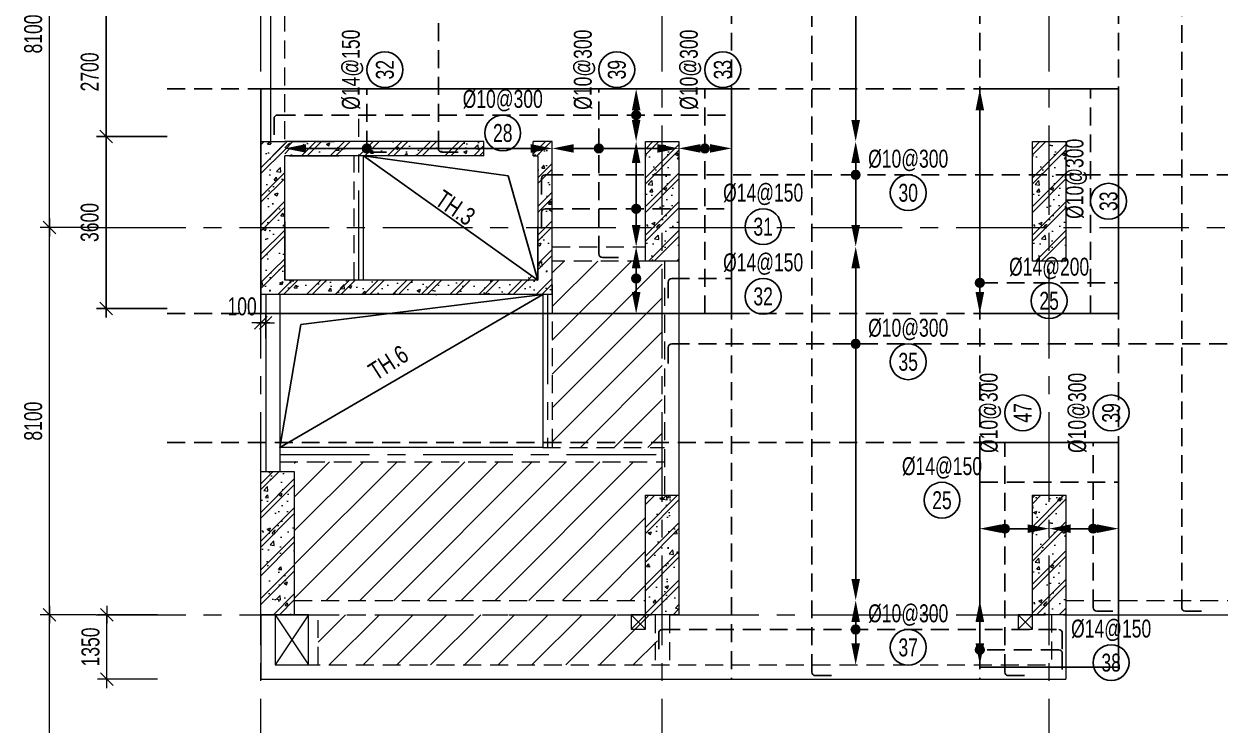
# Model space of a CAD drawing. Extents: x 475529 to 721982, y 1293854 to 1371032.
# Drawn here: x 628139 to 653178, y 1331980 to 1346649 of the extents above; entities that cross this region are included whole.
import ezdxf
from ezdxf.enums import TextEntityAlignment as Align

# ---------------------------------------------------------------- set-up
doc = ezdxf.new("R2010")
doc.units = 0
doc.header["$LTSCALE"] = 1500
doc.header["$MEASUREMENT"] = 0
doc.linetypes.add('CENTER', pattern=[2, 1.25, -0.25, 0.25, -0.25])
doc.linetypes.add('HIDDEN', pattern=[0.375, 0.25, -0.125])
doc.layers.get('Defpoints').update_dxf_attribs({"lineweight": 9})
for name, color, linetype, lineweight in [('CDC- COT', 3, 'Continuous', 0), ('CDC- DAM', 3, 'Continuous', 5), ('CDC- TRUC', 5, 'CENTER', 15), ('CDC-LKT', 2, 'CENTER', 15), ('Dim', 8, 'Continuous', 15)]:
    doc.layers.add(name, color=color, linetype=linetype, lineweight=lineweight)
for name, color, linetype in [('CHI', 1, 'Continuous'), ('KCS_CHI', 1, 'Continuous'), ('KCS_DIM', 1, 'Continuous'), ('KCS_HATCH', 253, 'Continuous'), ('KCS_HIDDEN', 8, 'HIDDEN'), ('KCS_STEEL_TOP', 4, 'HIDDEN'), ('KCS_TEXT', 2, 'Continuous'), ('KCS_TEXT_SOTHEP', 2, 'Continuous'), ('KCS_TEXT_THEP', 2, 'Continuous')]:
    doc.layers.add(name, color=color, linetype=linetype)
doc.layers.add('KCS_KHONG_IN', color=87, linetype='Continuous', plot=False)
doc.styles.add('KCS_SMTEXT', font='arial.ttf', dxfattribs={"width": 0.7})
doc.styles.add('VN simplex', font='arial.ttf', dxfattribs={"width": 0.7})
doc.dimstyles.new('DIM A1 1-150 (Time City)', dxfattribs={"dimtxt": 375, "dimasz": 1.25, "dimexe": 200, "dimexo": 0, "dimgap": 150, "dimtad": 1, "dimdec": 0, "dimzin": 13, "dimdsep": 46, "dimtxsty": 'VN simplex', "dimblk1": 'D', "dimblk2": 'D', "dimsah": 1, "dimcen": 0, "dimdle": 50, "dimclrd": 1, "dimclre": 1, "dimclrt": 2, "dimadec": 0, "dimazin": 0, "dimtfac": 1, "dimtdec": 0, "dimtix": 1, "dimtmove": 2, "dimatfit": 3, "dimldrblk": 'D', "dimfxl": 1, "dimtolj": 1, "dimtzin": 13, "dimarcsym": 0})
pattern_1 = [(45, (-207129.37, 268133.44), (-353.5534, 353.5534), [])]
pattern_2 = [(50, (-164922, -595278.5), (717.2602, -62.7521), [75, -825]), (355, (-164922, -595278.5), (-138.7513, 752.1921), [60, -660]), (100.4514, (-164862.2, -595283.7), (578.5094, 689.4395), [63.7402, -701.1421]), (46.1842, (-164922, -595078.5), (1067.241, -165.519), [112.5, -1237.5]), (96.6356, (-164833.1, -595092.3), (934.6627, 974.118), [95.6103, -1051.713]), (351.1842, (-164922, -595078.5), (934.662, 974.1186), [90, -990]), (21, (-164822, -595128.5), (596.90705, -402.6189), [75, -825]), (326, (-164822, -595128.5), (243.3153, 725.15), [60, -660]), (71.4514, (-164772.26, -595162.05), (840.2226, 322.5305), [63.7402, -701.1421]), (37.5, (-164922, -595278.5), (12.15986, 332.89385), [0, -652, 0, -670, 0, -662.5]), (7.5, (-164922, -595278.5), (263.06954, 394.4117), [0, -382, 0, -637, 0, -252.5]), (327.5, (-165145, -595278.5), (533.82244, -22.55487), [0, -250, 0, -780, 0, -1035]), (317.5, (-165245, -595278.5), (583.18617, 100.105), [0, -325, 0, -518, 0, -735]), (45, (-164922, -595278.5), (-300.5204, 300.5204), []), (45, (-164922, -595156), (-300.5204, 300.5204), [])]

# ---------------------------------------------------------------- blocks, each defined once
blk = doc.blocks.new('D')
at = {"color": 8}
blk.add_line((150, 0), (-150, 0), dxfattribs=at)
at = {"color": 3}
blk.add_line((106, 106), (-106, -106), dxfattribs=at)
blk = doc.blocks.new('*D265')
at = {"layer": 'Defpoints', "color": 0, "ltscale": 0.5, "transparency": 16777216}
for p in [(-4423, 24300), (-3448, 24300), (-3448, 16200)]:
    blk.add_point(p, dxfattribs=at)
at = {"layer": 'Dim', "color": 1, "lineweight": -2, "ltscale": 0.5, "transparency": 16777216}
for p, q in [((-3448, 24300), (-4623, 24300)), ((-4423, 16201), (-4423, 24299)), ((-3448, 16200), (-4623, 16200))]:
    blk.add_line(p, q, dxfattribs=at)
at = {"layer": 'Dim', "color": 1, "lineweight": -2, "ltscale": 0.5, "transparency": 16777216, "xscale": 1.25, "yscale": 1.25, "zscale": 1.25}
for p, rotation in [((-4423, 24300), 90), ((-4423, 16200), 270)]:
    blk.add_blockref('D', p, dxfattribs=dict(at, rotation=rotation))
at = {"layer": 'Dim', "color": 2, "ltscale": 0.5, "transparency": 16777216, "insert": (-4765, 20250), "char_height": 375, "attachment_point": 5, "rotation": 90, "style": 'VN simplex'}
blk.add_mtext('\\A1;8100', dxfattribs=at)
blk = doc.blocks.new('*D266')
at = {"layer": 'Defpoints', "color": 0, "ltscale": 0.5, "transparency": 16777216}
for p in [(-4423, 32400), (-3448, 32400), (-3448, 24300)]:
    blk.add_point(p, dxfattribs=at)
at = {"layer": 'Dim', "color": 1, "lineweight": -2, "ltscale": 0.5, "transparency": 16777216}
for p, q in [((-3448, 32400), (-4623, 32400)), ((-4423, 24301), (-4423, 32399)), ((-3448, 24300), (-4623, 24300))]:
    blk.add_line(p, q, dxfattribs=at)
at = {"layer": 'Dim', "color": 1, "lineweight": -2, "ltscale": 0.5, "transparency": 16777216, "xscale": 1.25, "yscale": 1.25, "zscale": 1.25}
for p, rotation in [((-4423, 32400), 90), ((-4423, 24300), 270)]:
    blk.add_blockref('D', p, dxfattribs=dict(at, rotation=rotation))
at = {"layer": 'Dim', "color": 2, "ltscale": 0.5, "transparency": 16777216, "insert": (-4765, 28350), "char_height": 375, "attachment_point": 5, "rotation": 90, "style": 'VN simplex'}
blk.add_mtext('\\A1;8100', dxfattribs=at)
blk = doc.blocks.new('*D267')
at = {"layer": 'Defpoints', "color": 0, "ltscale": 0.5, "transparency": 16777216}
for p in [(-4423, 40500), (-3448, 40500), (-3448, 32400)]:
    blk.add_point(p, dxfattribs=at)
at = {"layer": 'Dim', "color": 1, "lineweight": -2, "ltscale": 0.5, "transparency": 16777216}
for p, q in [((-3448, 40500), (-4623, 40500)), ((-4423, 32401), (-4423, 40499)), ((-3448, 32400), (-4623, 32400))]:
    blk.add_line(p, q, dxfattribs=at)
at = {"layer": 'Dim', "color": 1, "lineweight": -2, "ltscale": 0.5, "transparency": 16777216, "xscale": 1.25, "yscale": 1.25, "zscale": 1.25}
for p, rotation in [((-4423, 40500), 90), ((-4423, 32400), 270)]:
    blk.add_blockref('D', p, dxfattribs=dict(at, rotation=rotation))
at = {"layer": 'Dim', "color": 2, "ltscale": 0.5, "transparency": 16777216, "insert": (-4765, 36450), "char_height": 375, "attachment_point": 5, "rotation": 90, "style": 'VN simplex'}
blk.add_mtext('\\A1;8100', dxfattribs=at)
blk = doc.blocks.new('*D258')
at = {"layer": 'Defpoints', "color": 0, "ltscale": 0.5, "transparency": 16777216}
for p in [(-3223, 24300), (-2167, 24300), (-2167, 22950)]:
    blk.add_point(p, dxfattribs=at)
at = {"layer": 'Dim', "color": 1, "lineweight": -2, "ltscale": 0.5, "transparency": 16777216}
for p, q in [((-2167, 24300), (-3423, 24300)), ((-3223, 22951), (-3223, 24299)), ((-2167, 22950), (-3423, 22950))]:
    blk.add_line(p, q, dxfattribs=at)
at = {"layer": 'Dim', "color": 1, "lineweight": -2, "ltscale": 0.5, "transparency": 16777216, "xscale": 1.25, "yscale": 1.25, "zscale": 1.25}
for p, rotation in [((-3223, 24300), 90), ((-3223, 22950), 270)]:
    blk.add_blockref('D', p, dxfattribs=dict(at, rotation=rotation))
at = {"layer": 'Dim', "color": 2, "ltscale": 0.5, "transparency": 16777216, "insert": (-3565, 23625), "char_height": 375, "attachment_point": 5, "rotation": 90, "style": 'VN simplex'}
blk.add_mtext('\\A1;1350', dxfattribs=at)
blk = doc.blocks.new('*D246')
at = {"layer": 'Defpoints', "color": 0, "ltscale": 0.5, "transparency": 16777216}
for p in [(100, 30408), (0, 30081), (100, 30081)]:
    blk.add_point(p, dxfattribs=at)
at = {"layer": 'Dim', "color": 1, "lineweight": -2, "ltscale": 0.5, "transparency": 16777216}
for p, q in [((0, 30081), (0, 30608)), ((100, 30081), (100, 30608)), ((-1, 30408), (-2, 30408)), ((0, 30408), (100, 30408)), ((101, 30408), (102, 30408))]:
    blk.add_line(p, q, dxfattribs=at)
at = {"layer": 'Dim', "color": 1, "lineweight": -2, "ltscale": 0.5, "transparency": 16777216, "xscale": 1.25, "yscale": 1.25, "zscale": 1.25}
blk.add_blockref('D', (0, 30408), dxfattribs=at)
at = {"layer": 'Dim', "color": 1, "lineweight": -2, "ltscale": 0.5, "transparency": 16777216, "xscale": 1.25, "yscale": 1.25, "zscale": 1.25, "rotation": 180}
blk.add_blockref('D', (100, 30408), dxfattribs=at)
at = {"layer": 'Dim', "color": 2, "ltscale": 0.5, "transparency": 16777216, "insert": (-393, 30749), "char_height": 375, "attachment_point": 5, "style": 'VN simplex'}
blk.add_mtext('\\A1;100', dxfattribs=at)
blk = doc.blocks.new('cot vach loi tang 3 new')
at = {"layer": 'CDC- COT'}
h = blk.add_hatch(dxfattribs=at)
h.set_pattern_fill('BT-01', color=8, scale=100, pattern_type=2)
h.set_pattern_definition(pattern_2)
h.paths.add_polyline_path([(42207, -243243), (42707, -243243), (42707, -241643), (42207, -241643)])
h.paths.add_polyline_path([(47907, -241643), (47907, -241943), (48007, -241943), (48007, -243423), (48307, -243423), (48307, -241643)])
h.paths.add_polyline_path([(46877, -241943), (46877, -241643), (44037, -241643), (44037, -241943)])
h = blk.add_hatch(dxfattribs=at)
h.set_pattern_fill('BT-01', color=8, scale=100, pattern_type=2)
h.set_pattern_definition(pattern_2)
h.paths.add_polyline_path([(42207, -244343), (42707, -244343), (42707, -241643), (42207, -241643)])
h.paths.add_polyline_path([(47907, -241643), (47907, -241943), (48007, -241943), (48007, -244543), (48307, -244543), (48307, -241643)])
h.paths.add_polyline_path([(46877, -241943), (46877, -241643), (42704, -241643), (42707, -241943)])
h = blk.add_hatch(dxfattribs=at)
h.set_pattern_fill('BT-01', color=8, scale=100, pattern_type=2)
h.set_pattern_definition([(50, (-47282.5, -7709.5), (717.2602, -62.7521), [75, -825]), (355, (-47282.5, -7709.5), (-138.7513, 752.1921), [60, -660]), (100.4514, (-47222.7, -7714.7), (578.5094, 689.4395), [63.7402, -701.1421]), (46.1842, (-47282.5, -7509.5), (1067.241, -165.519), [112.5, -1237.5]), (96.6356, (-47193.6, -7523.3), (934.6627, 974.118), [95.6103, -1051.713]), (351.1842, (-47282.5, -7509.5), (934.662, 974.1186), [90, -990]), (21, (-47182.5, -7559.5), (596.907, -402.6189), [75, -825]), (326, (-47182.5, -7559.5), (243.3153, 725.15), [60, -660]), (71.4514, (-47132.76, -7593.05), (840.2226, 322.5305), [63.7402, -701.1421]), (37.5, (-47282.5, -7709.5), (12.15986, 332.89385), [0, -652, 0, -670, 0, -662.5]), (7.5, (-47282.5, -7709.5), (263.06954, 394.4117), [0, -382, 0, -637, 0, -252.5]), (327.5, (-47505.5, -7709.5), (533.82244, -22.55487), [0, -250, 0, -780, 0, -1035]), (317.5, (-47605.5, -7709.5), (583.1862, 100.105), [0, -325, 0, -518, 0, -735]), (45, (-47282.5, -7709.5), (-300.5204, 300.5204), []), (45, (-47282.5, -7587), (-300.5204, 300.5204), [])])
h.paths.add_polyline_path([(42807, -241643), (42707, -241643), (42707, -241943), (42807, -241943)])
h = blk.add_hatch(dxfattribs=at)
h.set_pattern_fill('BT-01', color=8, scale=100, pattern_type=2)
h.set_pattern_definition([(50, (-156872, -588878.5), (717.2602, -62.7521), [75, -825]), (355, (-156872, -588878.5), (-138.7513, 752.1921), [60, -660]), (100.4514, (-156812.2, -588883.7), (578.5094, 689.4395), [63.7402, -701.1421]), (46.1842, (-156872, -588678.5), (1067.241, -165.519), [112.5, -1237.5]), (96.6356, (-156783.1, -588692.3), (934.6627, 974.118), [95.6103, -1051.713]), (351.1842, (-156872, -588678.5), (934.662, 974.1186), [90, -990]), (21, (-156772, -588728.5), (596.90705, -402.6189), [75, -825]), (326, (-156772, -588728.5), (243.3153, 725.15), [60, -660]), (71.4514, (-156722.26, -588762.05), (840.2226, 322.5305), [63.7402, -701.1421]), (37.5, (-156872, -588878.5), (12.15986, 332.89385), [0, -652, 0, -670, 0, -662.5]), (7.5, (-156872, -588878.5), (263.06954, 394.4117), [0, -382, 0, -637, 0, -252.5]), (327.5, (-157095, -588878.5), (533.82244, -22.55487), [0, -250, 0, -780, 0, -1035]), (317.5, (-157195, -588878.5), (583.18617, 100.105), [0, -325, 0, -518, 0, -735]), (45, (-156872, -588878.5), (-300.5204, 300.5204), []), (45, (-156872, -588756), (-300.5204, 300.5204), [])])
h.paths.add_polyline_path([(50257, -241643), (50957, -241643), (50957, -244143), (50257, -244143)])
h = blk.add_hatch(dxfattribs=at)
h.set_pattern_fill('BT-01', color=8, scale=100, pattern_type=2)
h.set_pattern_definition([(50, (-148772, -588878.5), (717.2602, -62.7521), [75, -825]), (355, (-148772, -588878.5), (-138.7513, 752.1921), [60, -660]), (100.4514, (-148712.2, -588883.7), (578.5094, 689.4395), [63.7402, -701.1421]), (46.1842, (-148772, -588678.5), (1067.241, -165.519), [112.5, -1237.5]), (96.6356, (-148683.1, -588692.3), (934.6627, 974.118), [95.6103, -1051.713]), (351.1842, (-148772, -588678.5), (934.662, 974.1186), [90, -990]), (21, (-148672, -588728.5), (596.90705, -402.6189), [75, -825]), (326, (-148672, -588728.5), (243.3153, 725.15), [60, -660]), (71.4514, (-148622.26, -588762.05), (840.2226, 322.5305), [63.7402, -701.1421]), (37.5, (-148772, -588878.5), (12.15986, 332.89385), [0, -652, 0, -670, 0, -662.5]), (7.5, (-148772, -588878.5), (263.06954, 394.4117), [0, -382, 0, -637, 0, -252.5]), (327.5, (-148995, -588878.5), (533.82244, -22.55487), [0, -250, 0, -780, 0, -1035]), (317.5, (-149095, -588878.5), (583.18617, 100.105), [0, -325, 0, -518, 0, -735]), (45, (-148772, -588878.5), (-300.5204, 300.5204), []), (45, (-148772, -588756), (-300.5204, 300.5204), [])])
h.paths.add_polyline_path([(58357, -241643), (59057, -241643), (59057, -244143), (58357, -244143)])
h = blk.add_hatch(dxfattribs=at)
h.set_pattern_fill('BT-01', color=8, scale=100, pattern_type=2)
h.set_pattern_definition(pattern_2)
h.paths.add_polyline_path([(42707, -244343), (42207, -244343), (42207, -244843), (48307, -244843), (48307, -244463), (47807, -244463), (47807, -244543), (42707, -244543)])
h = blk.add_hatch(dxfattribs=at)
h.set_pattern_fill('BT-01', color=8, scale=100, pattern_type=2)
h.set_pattern_definition(pattern_2)
h.paths.add_polyline_path([(42707, -244343), (42207, -244343), (42207, -244843), (48307, -244843), (48307, -244463), (47807, -244463), (47807, -244543), (42707, -244543)])
h = blk.add_hatch(dxfattribs=at)
h.set_pattern_fill('BT-01', color=8, scale=100, pattern_type=2)
h.set_pattern_definition(pattern_2)
h.paths.add_polyline_path([(42207, -248543), (42907, -248543), (42907, -251543), (42207, -251543)])
h = blk.add_hatch(dxfattribs=at)
h.set_pattern_fill('BT-01', color=8, scale=100, pattern_type=2)
h.set_pattern_definition([(50, (-164972, -595278.5), (717.2602, -62.7521), [75, -825]), (355, (-164972, -595278.5), (-138.7513, 752.1921), [60, -660]), (100.4514, (-164912.2, -595283.7), (578.5094, 689.4395), [63.7402, -701.1421]), (46.1842, (-164972, -595078.5), (1067.241, -165.519), [112.5, -1237.5]), (96.6356, (-164883.1, -595092.3), (934.6627, 974.118), [95.6103, -1051.713]), (351.1842, (-164972, -595078.5), (934.662, 974.1186), [90, -990]), (21, (-164872, -595128.5), (596.90705, -402.6189), [75, -825]), (326, (-164872, -595128.5), (243.3153, 725.15), [60, -660]), (71.4514, (-164822.26, -595162.05), (840.2226, 322.5305), [63.7402, -701.1421]), (37.5, (-164972, -595278.5), (12.15986, 332.89385), [0, -652, 0, -670, 0, -662.5]), (7.5, (-164972, -595278.5), (263.06954, 394.4117), [0, -382, 0, -637, 0, -252.5]), (327.5, (-165195, -595278.5), (533.82244, -22.55487), [0, -250, 0, -780, 0, -1035]), (317.5, (-165295, -595278.5), (583.18617, 100.105), [0, -325, 0, -518, 0, -735]), (45, (-164972, -595278.5), (-300.5204, 300.5204), []), (45, (-164972, -595156), (-300.5204, 300.5204), [])])
h.paths.add_polyline_path([(50257, -249043), (50957, -249043), (50957, -251543), (50257, -251543)])
h = blk.add_hatch(dxfattribs=at)
h.set_pattern_fill('BT-01', color=8, scale=100, pattern_type=2)
h.set_pattern_definition([(50, (-148772, -596778.5), (717.2602, -62.7521), [75, -825]), (355, (-148772, -596778.5), (-138.7513, 752.1921), [60, -660]), (100.4514, (-148712.2, -596783.7), (578.5094, 689.4395), [63.7402, -701.1421]), (46.1842, (-148772, -596578.5), (1067.241, -165.519), [112.5, -1237.5]), (96.6356, (-148683.1, -596592.3), (934.6627, 974.118), [95.6103, -1051.713]), (351.1842, (-148772, -596578.5), (934.662, 974.1186), [90, -990]), (21, (-148672, -596628.5), (596.90705, -402.6189), [75, -825]), (326, (-148672, -596628.5), (243.3153, 725.15), [60, -660]), (71.4514, (-148622.26, -596662.05), (840.2226, 322.5305), [63.7402, -701.1421]), (37.5, (-148772, -596778.5), (12.15986, 332.89385), [0, -652, 0, -670, 0, -662.5]), (7.5, (-148772, -596778.5), (263.06954, 394.4117), [0, -382, 0, -637, 0, -252.5]), (327.5, (-148995, -596778.5), (533.82244, -22.55487), [0, -250, 0, -780, 0, -1035]), (317.5, (-149095, -596778.5), (583.18617, 100.105), [0, -325, 0, -518, 0, -735]), (45, (-148772, -596778.5), (-300.5204, 300.5204), []), (45, (-148772, -596656), (-300.5204, 300.5204), [])])
h.paths.add_polyline_path([(58357, -249043), (59057, -249043), (59057, -251543), (58357, -251543)])
for p, q in [((42207, -241643), (42707, -241643)), ((42207, -241643), (42207, -244343)), ((46877, -241643), (42707, -241643)), ((46877, -241943), (46877, -241643)), ((47907, -241943), (47907, -241643)), ((42707, -244343), (42707, -241943)), ((46877, -241943), (42707, -241943)), ((48007, -244463), (48007, -244543)), ((48007, -244463), (48007, -244543)), ((48307, -244843), (48307, -244463)), ((48307, -244843), (48307, -244463))]:
    blk.add_line(p, q, dxfattribs=at)
for points in [[(48307, -244543), (48307, -241643), (47907, -241643)], [(42707, -244343), (42707, -241943)], [(47907, -241943), (48007, -241943), (48007, -244543)], [(48307, -244643), (48307, -244843), (48007, -244843), (42807, -244843), (42207, -244843), (42207, -244343)], [(48007, -244463), (48007, -244543), (42707, -244543), (42707, -244343)], [(42707, -244343), (42707, -244543)]]:
    blk.add_lwpolyline(points, dxfattribs=at)
for points in [[(50257, -241643), (50957, -241643), (50957, -244143), (50257, -244143)], [(58357, -241643), (59057, -241643), (59057, -244143), (58357, -244143)], [(42207, -248543), (42907, -248543), (42907, -251543), (42207, -251543)], [(50257, -249043), (50957, -249043), (50957, -251543), (50257, -251543)], [(58357, -249043), (59057, -249043), (59057, -251543), (58357, -251543)]]:
    blk.add_lwpolyline(points, close=True, dxfattribs=at)
blk = doc.blocks.new('KCS_MuiTenRaiThep')
blk.add_lwpolyline([(0, 0, 0, 1.2, 0), (3, 0, 1.2, 1.2, 0)], format="xyseb")
blk = doc.blocks.new('KCS_ChamRaiThep')
h = blk.add_hatch(color=256)
h.dxf.hatch_style = 1
h.paths.add_polyline_path([(0.6, 0, 1), (-0.6, 0, 1)])
blk.add_circle((0, 0), 0.6)
blk = doc.blocks.new('*D28')
at = {"layer": 'Defpoints', "color": 0, "transparency": 16777216}
for p in [(631141, 1346995), (629859, 1344295), (631141, 1344295)]:
    blk.add_point(p, dxfattribs=at)
at = {"layer": 'KCS_DIM', "color": 1, "lineweight": -2, "transparency": 16777216}
for p, q in [((631141, 1346995), (629659, 1346995)), ((629859, 1346994), (629859, 1344296)), ((631141, 1344295), (629659, 1344295))]:
    blk.add_line(p, q, dxfattribs=at)
at = {"layer": 'KCS_DIM', "color": 1, "lineweight": -2, "transparency": 16777216, "xscale": 1.25, "yscale": 1.25, "zscale": 1.25}
for p, rotation in [((629859, 1346995), 90), ((629859, 1344295), 270)]:
    blk.add_blockref('D', p, dxfattribs=dict(at, rotation=rotation))
at = {"layer": 'KCS_DIM', "color": 2, "transparency": 16777216, "insert": (629518, 1345645), "char_height": 375, "attachment_point": 5, "rotation": 90, "style": 'VN simplex'}
blk.add_mtext('\\A1;2700', dxfattribs=at)
blk = doc.blocks.new('*D29')
at = {"layer": 'Defpoints', "color": 0, "transparency": 16777216}
for p in [(631141, 1344295), (629859, 1340695), (631141, 1340695)]:
    blk.add_point(p, dxfattribs=at)
at = {"layer": 'KCS_DIM', "color": 1, "lineweight": -2, "transparency": 16777216}
for p, q in [((631141, 1344295), (629659, 1344295)), ((629859, 1344294), (629859, 1340696)), ((631141, 1340695), (629659, 1340695))]:
    blk.add_line(p, q, dxfattribs=at)
at = {"layer": 'KCS_DIM', "color": 1, "lineweight": -2, "transparency": 16777216, "xscale": 1.25, "yscale": 1.25, "zscale": 1.25}
for p, rotation in [((629859, 1344295), 90), ((629859, 1340695), 270)]:
    blk.add_blockref('D', p, dxfattribs=dict(at, rotation=rotation))
at = {"layer": 'KCS_DIM', "color": 2, "transparency": 16777216, "insert": (629517, 1342495), "char_height": 375, "attachment_point": 5, "rotation": 90, "style": 'VN simplex'}
blk.add_mtext('\\A1;3600', dxfattribs=at)
blk = doc.blocks.new('MBT04')
at = {"layer": 'KCS_HATCH'}
h = blk.add_hatch(dxfattribs=at)
h.set_pattern_fill('ANSI31', color=164, scale=4000)
h.set_pattern_definition(pattern_1)
h.paths.add_polyline_path([(8050, 26800), (8400, 26800), (8400, 27500), (700, 27500), (700, 24600), (8050, 24600)])
h.paths.add_polyline_path([(8515.3, 28045), (8515.3, 30278.1), (7777.8, 30278.1), (7777.8, 28045)], flags=9)
h.paths.add_polyline_path([(4863, 25474.4), (4863, 26477.7), (4090.2, 26477.7), (4090.2, 25474.4)], flags=24)
h.paths.add_polyline_path([(5955.7, 25501.9), (7752.3, 25501.9), (7752.3, 26239.3), (5955.7, 26239.3)], flags=24)
h.paths.add_polyline_path([(6467.6, 26372.8), (7266.5, 26372.8), (7266.5, 26935.3), (6467.6, 26935.3)], flags=24)
h.paths.add_polyline_path([(6100, 31700), (6100, 27800), (8400, 27800), (8400, 31700)])
h = blk.add_hatch(dxfattribs=at)
h.set_pattern_fill('ANSI31', color=164, scale=4000)
h.set_pattern_definition(pattern_1)
edge = h.paths.add_edge_path()
edge.add_line((8300, 24300), (300, 24300))
edge.add_line((1200, 24300), (1200, 23250))
edge.add_line((1200, 23250), (8300, 23250))
edge.add_line((8300, 23250), (8300, 24300))
h.paths.add_polyline_path([(10977, 24300), (13210.1, 24300), (13210.1, 24299.2), (10977, 24299.2)])
at = {"layer": 'CDC- DAM'}
for p, q in [((200, 38000), (200, 34200)), ((600, 33900), (1630, 33900)), ((2150, 31300), (2150, 33900)), ((500, 32530), (500, 31500)), ((5800, 31380), (5800, 32420)), ((6100, 31380), (6100, 32400)), ((8750, 31700), (8750, 26800)), ((100, 31000), (100, 27300)), ((400, 31000), (400, 27300)), ((5900, 31000), (5900, 27800)), ((5900, 27800), (400, 27800)), ((0, 24300), (0, 22950)), ((1000, 23250), (1000, 24300)), ((16850, 24300), (16850, 22950)), ((0, 22950), (16850, 22950))]:
    blk.add_line(p, q, dxfattribs=at)
at = {"layer": 'CDC- DAM', "linetype": 'HIDDEN'}
for p, q in [((600, 34200), (1630, 34200)), ((1950, 31300), (1950, 33900)), ((6100, 32000), (8050, 32000)), ((8050, 31700), (6100, 31700)), ((8450, 31700), (8450, 26800)), ((6100, 31000), (6100, 27800)), ((5900, 27800), (8450, 27800)), ((400, 27500), (8450, 27500)), ((300, 24300), (300, 23250)), ((700, 24300), (8050, 24300)), ((1200, 23250), (1200, 24300)), ((8251.5, 24287.9), (8251.5, 23250)), ((8551.5, 24287.9), (8551.5, 23250)), ((16550, 24300), (16550, 23250)), ((300, 23250), (16550, 23250))]:
    blk.add_line(p, q, dxfattribs=at)
for points in [[(496.5, 38000), (496.5, 34200)], [(700, 24600), (8050, 24600)], [(16850, 24600), (24300, 24600)]]:
    blk.add_lwpolyline(points, dxfattribs=at)
at = {"layer": 'CDC- DAM'}
blk.add_lwpolyline([(16850, 24300), (24300, 24300)], dxfattribs=at)
at = {"layer": 'CDC- TRUC'}
for p, q in [((0, -3337), (0, 53023.7)), ((8400, -3337), (8400, 53023.7)), ((16500, -3337), (16500, 53023.7)), ((2050, 31300), (2050, 34675.1)), ((-3448.4, 32400), (62778.1, 32400)), ((6000, 31000), (6000, 27800)), ((400, 27650), (8450, 27650)), ((-3448.4, 24300), (62778.1, 24300))]:
    blk.add_line(p, q, dxfattribs=at)
at = {"layer": 'CDC-LKT', "color": 1}
for p, q in [((300, 24300), (1000, 23250)), ((1000, 24300), (300, 23250)), ((7750, 24300), (8050, 24000)), ((8050, 24300), (7750, 24000)), ((15850, 24300), (16150, 24000)), ((16150, 24300), (15850, 24000))]:
    blk.add_line(p, q, dxfattribs=at)
at = {"layer": 'CDC-LKT', "linetype": 'Continuous'}
for points in [[(300, 23250), (1000, 23250), (1000, 24300), (300, 24300)], [(7750, 24000), (8050, 24000), (8050, 24300), (7750, 24300)], [(15850, 24000), (16150, 24000), (16150, 24300), (15850, 24300)]]:
    blk.add_lwpolyline(points, close=True, dxfattribs=at)
at = {"layer": 'CHI', "color": 1}
for p, q in [((5177.7, 33481.9), (2150, 33900)), ((5800, 31300), (2150, 33900)), ((5800, 31300), (5177.7, 33481.9)), ((400, 27800), (5900, 31000)), ((5900, 31000), (836.6, 30368.4)), ((836.6, 30368.4), (400, 27800))]:
    blk.add_line(p, q, dxfattribs=at)
blk.add_blockref('cot vach loi tang 3 new', (-42207.4, 275842.2))
at = {"layer": 'KCS_TEXT', "color": 2, "style": 'KCS_SMTEXT', "width": 0.75}
for s, rotation, p in [('TH.3', 325.74982, (3965.1, 32660.9)), ('TH.6', 32.58785, (2767.6, 29415.3))]:
    blk.add_text(s, height=375, rotation=rotation, dxfattribs=at).set_placement(p, align=Align.CENTER)
at = {"layer": 'Dim', "color": 1, "ltscale": 0.5}
for base, p1, p2, picture, middle in [((-4423.1, 40500), (-3448.4, 32400), (-3448.4, 40500), '*D267', (-4764.6, 36450)), ((-4423.1, 32400), (-3448.4, 24300), (-3448.4, 32400), '*D266', (-4764.6, 28350)), ((-4423.1, 24300), (-3448.4, 16200), (-3448.4, 24300), '*D265', (-4764.6, 20250)), ((-3223.1, 24300), (-2167, 22950), (-2167, 24300), '*D258', (-3564.7, 23625))]:
    dim = blk.add_linear_dim(base=base, p1=p1, p2=p2, angle=90, dimstyle='DIM A1 1-150 (Time City)', dxfattribs=at)
    dim.commit()
    dim.dimension.update_dxf_attribs({"geometry": picture, "text_midpoint": middle})
dim = blk.add_linear_dim(base=(100, 30407.5), p1=(0, 30081), p2=(100, 30081), dimstyle='DIM A1 1-150 (Time City)', dxfattribs=at)
dim.commit()
dim.dimension.update_dxf_attribs({"geometry": '*D246', "text_midpoint": (-392.7, 30749), "dimtype": 160})

msp = doc.modelspace()

# ---------------------------------------------------------------- linework, layer by layer
at = {"layer": 'KCS_CHI'}
for points in [[(645550, 1344519), (645550, 1357759)], [(645550, 1342319), (645550, 1343859)], [(645550, 1334919), (645550, 1341659)], [(645550, 1333569), (645550, 1334259)]]:
    msp.add_lwpolyline(points, dxfattribs=at)
at = {"layer": 'KCS_CHI', "color": 1}
for points in [[(640955, 1344519), (640955, 1344959)], [(648149.3, 1340919), (648149.3, 1344959)], [(633926.4, 1344044.8), (638869.8, 1344044.8)], [(639529.8, 1344044.8), (641519.8, 1344044.8)], [(640955, 1342319), (640955, 1343859)], [(642179.8, 1344044.8), (642619.8, 1344044.8)], [(640955, 1340919), (640955, 1341659)], [(648479.8, 1336088.8), (649269.8, 1336088.8)], [(648479.8, 1336088.8), (649269.8, 1336088.8)], [(649929.8, 1336088.8), (650719.8, 1336088.8)], [(648149.3, 1333569), (648149.3, 1334259)]]:
    msp.add_lwpolyline(points, dxfattribs=at)
at = {"layer": 'KCS_HIDDEN', "color": 164}
for p, q in [((642949.8, 1361090), (642949.8, 1332939)), ((648149.8, 1361090), (648149.8, 1332939)), ((651049.8, 1361090), (651049.8, 1332939)), ((631140.9, 1345289), (651049.8, 1345289)), ((631140.9, 1340589), (651049.8, 1340589)), ((631140.9, 1337889), (651049.8, 1337889))]:
    msp.add_line(p, q, dxfattribs=at)
at = {"layer": 'KCS_KHONG_IN'}
for points in [[(633099.8, 1340589), (642949.8, 1340589), (642949.8, 1345289), (633099.8, 1345289)], [(648149.8, 1340589), (651049.8, 1340589), (651049.8, 1345289), (648149.8, 1345289)], [(648149.8, 1333189), (651049.8, 1333189), (651049.8, 1337889), (648149.8, 1337889)]]:
    msp.add_lwpolyline(points, close=True, dxfattribs=at)
at = {"layer": 'KCS_STEEL_TOP'}
for points in [[(637227.3, 1343964), (636889.8, 1343964), (636861.1, 1343969.8), (636836.8, 1343986), (636820.5, 1344010.3), (636814.8, 1344039), (636814.8, 1358239), (636820.5, 1358267.8), (636836.8, 1358292.1), (636861.1, 1358308.3), (636889.8, 1358314), (637227.3, 1358314)], [(645043.8, 1333014), (644706.3, 1333014), (644677.6, 1333019.8), (644653.3, 1333036), (644637, 1333060.3), (644631.3, 1333089), (644631.3, 1358239), (644637, 1358267.8), (644653.3, 1358292.1), (644677.6, 1358308.3), (644706.3, 1358314), (645043.8, 1358314)], [(652787.2, 1334364), (652449.7, 1334364), (652421, 1334369.8), (652396.6, 1334386), (652380.4, 1334410.3), (652374.7, 1334439), (652374.7, 1358239), (652380.4, 1358267.8), (652396.6, 1358292.1), (652421, 1358308.3), (652449.7, 1358314), (652787.2, 1358314)], [(635732, 1343964), (635394.5, 1343964), (635365.8, 1343969.8), (635341.4, 1343986), (635325.2, 1344010.3), (635319.5, 1344039), (635319.5, 1345289)], [(640587.3, 1341764), (640249.8, 1341764), (640221.1, 1341769.8), (640196.8, 1341786), (640180.5, 1341810.3), (640174.8, 1341839), (640174.8, 1345289)], [(642393.8, 1340589), (642393.8, 1345289)], [(650467.7, 1340589.3), (650467.7, 1345289.3)], [(633374.8, 1344330.5), (633374.8, 1344668), (633380.5, 1344696.7), (633396.8, 1344721), (633421.1, 1344737.3), (633449.8, 1344743), (642949.8, 1344743)], [(638974.8, 1343079.9), (638974.8, 1343417.4), (638980.5, 1343446.1), (638996.8, 1343470.4), (639021.1, 1343486.7), (639049.8, 1343492.4), (657749.8, 1343492.4), (657778.5, 1343486.7), (657802.9, 1343470.4), (657819.1, 1343446.1), (657824.8, 1343417.4), (657824.8, 1343079.9)], [(638974.8, 1342369.8), (638974.8, 1342707.3), (638980.5, 1342736), (638996.8, 1342760.3), (639021.1, 1342776.6), (639049.8, 1342782.3), (642949.8, 1342782.3)], [(641624.8, 1340911.1), (641624.8, 1341248.6), (641630.5, 1341277.3), (641646.8, 1341301.6), (641671.1, 1341317.9), (641699.8, 1341323.6), (642949.8, 1341323.6)], [(648149.8, 1341232.7), (651049.8, 1341232.7)], [(641624.8, 1339543.3), (641624.8, 1339880.8), (641630.5, 1339909.5), (641646.8, 1339933.8), (641671.1, 1339950.1), (641699.8, 1339955.8), (657749.8, 1339955.8), (657778.5, 1339950.1), (657802.9, 1339933.8), (657819.1, 1339909.5), (657824.8, 1339880.8), (657824.8, 1339543.3)], [(649083.6, 1333014), (648746.1, 1333014), (648717.4, 1333019.8), (648693, 1333036), (648676.8, 1333060.3), (648671.1, 1333089), (648671.1, 1337889)], [(650934.6, 1334364), (650597.1, 1334364), (650568.4, 1334369.8), (650544.1, 1334386), (650527.8, 1334410.3), (650522.1, 1334439), (650522.1, 1337889)], [(648149.8, 1337059.8), (651049.8, 1337059.8)], [(641426.3, 1333567.7), (641426.3, 1333905.2), (641432, 1333933.9), (641448.3, 1333958.2), (641472.6, 1333974.5), (641501.3, 1333980.2), (649799.8, 1333980.2), (649828.5, 1333974.5), (649852.9, 1333958.2), (649869.1, 1333933.9), (649874.8, 1333905.2), (649874.8, 1333567.7)], [(649874.8, 1333143), (649874.8, 1333480.5), (649869.1, 1333509.2), (649852.9, 1333533.5), (649828.5, 1333549.8), (649799.8, 1333555.5), (648149.8, 1333555.5)]]:
    msp.add_lwpolyline(points, dxfattribs=at)
at = {"layer": 'KCS_TEXT_SOTHEP', "color": 1}
for centre in [(635694.5, 1345691.6), (640549.8, 1345691.6), (642768.8, 1345691.6), (638162.3, 1344368), (646649.7, 1343117.4), (650842.7, 1342939.3), (643613.4, 1342407.3), (643613.4, 1340948.6), (649599.8, 1340857.7), (646649.7, 1339580.8), (649046.1, 1338510.9), (650897.1, 1338510.9), (647356.5, 1336684.8), (646649.7, 1333605.2), (650897.6, 1333286.3)]:
    msp.add_circle(centre, 375, dxfattribs=at)

# ---------------------------------------------------------------- block references
at = {"layer": 'Dim'}
msp.add_blockref('MBT04', (633099.8, 1309989), dxfattribs=at)
at = {"layer": 'KCS_CHI', "xscale": 150, "yscale": 150, "zscale": 150}
for name, p, rotation in [('KCS_MuiTenRaiThep', (640955, 1345289), 270), ('KCS_MuiTenRaiThep', (648149.3, 1345289), 270), ('KCS_ChamRaiThep', (640955, 1344743), 90.0000000000002), ('KCS_MuiTenRaiThep', (640955, 1344189), 90.0000000000002), ('KCS_MuiTenRaiThep', (645550, 1344189), 90.0000000000002), ('KCS_MuiTenRaiThep', (639199.8, 1344044.8), 179.9999999999998), ('KCS_MuiTenRaiThep', (640955, 1344189), 270), ('KCS_MuiTenRaiThep', (641849.8, 1344044.8), 179.9999999999998), ('KCS_MuiTenRaiThep', (642949.8, 1344044.8), 179.9999999999998), ('KCS_MuiTenRaiThep', (645550, 1344189), 270), ('KCS_ChamRaiThep', (645550, 1343492.4), 90.0000000000002), ('KCS_ChamRaiThep', (640955, 1342782.3), 90.0000000000002), ('KCS_MuiTenRaiThep', (640955, 1341989), 90.0000000000002), ('KCS_MuiTenRaiThep', (645550, 1341989), 90.0000000000002), ('KCS_MuiTenRaiThep', (640955, 1341989), 270), ('KCS_MuiTenRaiThep', (645550, 1341989), 270), ('KCS_ChamRaiThep', (640955, 1341323.6), 90.0000000000002), ('KCS_ChamRaiThep', (648149.3, 1341232.7), 90.0000000000002), ('KCS_MuiTenRaiThep', (640955, 1340589), 90.0000000000002), ('KCS_MuiTenRaiThep', (648149.3, 1340589), 90.0000000000002), ('KCS_ChamRaiThep', (645550, 1339955.8), 90.0000000000002), ('KCS_MuiTenRaiThep', (649599.8, 1336088.8), 179.9999999999998), ('KCS_MuiTenRaiThep', (649599.8, 1336088.8), 179.9999999999998), ('KCS_MuiTenRaiThep', (651049.8, 1336088.8), 179.9999999999998), ('KCS_MuiTenRaiThep', (645550, 1334589), 90.0000000000002), ('KCS_MuiTenRaiThep', (645550, 1334589), 270), ('KCS_MuiTenRaiThep', (648149.3, 1334589), 270), ('KCS_ChamRaiThep', (645550, 1333980.2), 90.0000000000002), ('KCS_MuiTenRaiThep', (645550, 1333239), 90.0000000000002), ('KCS_MuiTenRaiThep', (648149.3, 1333239), 90.0000000000002), ('KCS_ChamRaiThep', (648149.3, 1333555.5), 90.0000000000002)]:
    msp.add_blockref(name, p, dxfattribs=dict(at, rotation=rotation))
for name, p in [('KCS_MuiTenRaiThep', (633596.4, 1344044.8)), ('KCS_ChamRaiThep', (635319.5, 1344044.8)), ('KCS_MuiTenRaiThep', (639199.8, 1344044.8)), ('KCS_ChamRaiThep', (640174.8, 1344044.8)), ('KCS_MuiTenRaiThep', (641849.8, 1344044.8)), ('KCS_ChamRaiThep', (642393.8, 1344044.8)), ('KCS_MuiTenRaiThep', (648149.8, 1336088.8)), ('KCS_MuiTenRaiThep', (648149.8, 1336088.8)), ('KCS_ChamRaiThep', (648671.3, 1336088.8)), ('KCS_ChamRaiThep', (648671.3, 1336088.8)), ('KCS_MuiTenRaiThep', (649599.8, 1336088.8)), ('KCS_ChamRaiThep', (650522.1, 1336088.8))]:
    msp.add_blockref(name, p, dxfattribs=at)

# ---------------------------------------------------------------- texts
at = {"layer": 'KCS_TEXT_SOTHEP', "style": 'KCS_SMTEXT', "width": 0.7}
for s, p in [('32', (635694.5, 1345691.6)), ('39', (640549.8, 1345691.6)), ('33', (642768.8, 1345691.6)), ('33', (650842.7, 1342939.3)), ('47', (649046.1, 1338510.9)), ('39', (650897.1, 1338510.9))]:
    msp.add_text(s, height=375, rotation=90, dxfattribs=at).set_placement(p, align=Align.MIDDLE_CENTER)
for s, p in [('28', (638162.3, 1344368)), ('30', (646649.7, 1343117.4)), ('31', (643613.4, 1342407.3)), ('32', (643613.4, 1340948.6)), ('25', (649599.8, 1340857.7)), ('35', (646649.7, 1339580.8)), ('25', (647356.5, 1336684.8)), ('37', (646649.7, 1333605.2)), ('38', (650897.6, 1333286.3))]:
    msp.add_text(s, height=375, dxfattribs=at).set_placement(p, align=Align.MIDDLE_CENTER)
at = {"layer": 'KCS_TEXT_THEP', "style": 'KCS_SMTEXT', "width": 0.7}
for s, p in [('%%C14@150', (635169.5, 1345691.6)), ('%%C10@300', (640024.8, 1345691.6)), ('%%C10@300', (642243.8, 1345691.6)), ('%%C10@300', (650317.7, 1343408.7)), ('%%C10@300', (648521.1, 1338510.9)), ('%%C10@300', (650372.1, 1338510.9))]:
    msp.add_text(s, height=375, rotation=90, dxfattribs=at).set_placement(p, align=Align.CENTER)
for s, p in [('%%C10@300', (638162.3, 1344893)), ('%%C10@300', (646649.7, 1343642.4)), ('%%C14@150', (643613.4, 1342932.3)), ('%%C14@150', (643613.4, 1341473.6)), ('%%C14@200', (649599.8, 1341382.7)), ('%%C10@300', (646649.7, 1340105.8)), ('%%C14@150', (647356.5, 1337209.8)), ('%%C10@300', (646649.7, 1334130.2)), ('%%C14@150', (650897.6, 1333811.3))]:
    msp.add_text(s, height=375, dxfattribs=at).set_placement(p, align=Align.CENTER)

# ---------------------------------------------------------------- dimensions: what is measured, and where the dimension line sits
at = {"layer": 'KCS_DIM'}
for base, p1, p2, picture, middle in [((629859, 1344295.1), (631140.9, 1346995.1), (631140.9, 1344295.1), '*D28', (629517.6, 1345645.1)), ((629859, 1340695.1), (631140.9, 1344295.1), (631140.9, 1340695.1), '*D29', (629517.4, 1342495.1))]:
    dim = msp.add_linear_dim(base=base, p1=p1, p2=p2, angle=90, dimstyle='DIM A1 1-150 (Time City)', dxfattribs=at)
    dim.commit()
    dim.dimension.update_dxf_attribs({"geometry": picture, "text_midpoint": middle})

doc.saveas('drawing.dxf')
